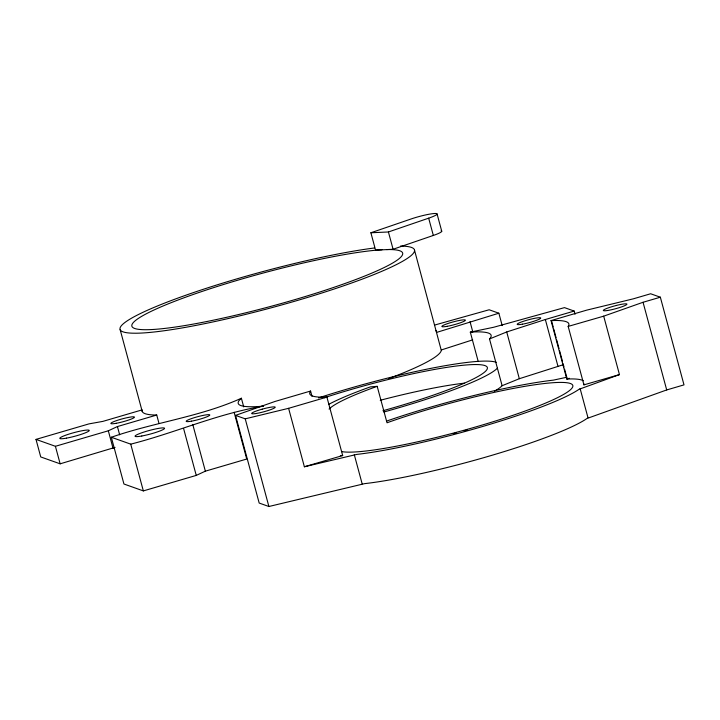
<?xml version="1.0" encoding="UTF-8"?>
<svg xmlns="http://www.w3.org/2000/svg" width="720" height="720" viewBox="0 0 720 720"><rect width="100%" height="100%" fill="white"/><g stroke="black" fill="none" stroke-linecap="round" stroke-linejoin="round"><path stroke-width="1.08" d="M400.509 246.06L403.29 246.141A152.478 18.585 -15.1 0 1 414.522 250.164L414.495 251.064A152.478 18.585 -15.1 0 1 299.349 299.889A152.478 18.585 -15.1 0 1 135.711 333.225L132.453 333.18A152.478 18.585 -15.1 0 1 119.961 328.743L120.159 327.69A152.478 18.585 -15.1 0 1 216.531 285.048A152.478 18.585 -15.1 0 1 374.481 247.977M388.971 378.504A152.478 18.585 -15.1 0 0 441.297 350.424L414.522 250.164M311.994 396.279L310.581 391.041L274.887 401.499L235.53 415.386L259.182 503.055L268.893 506.502L364.653 483.633A134.181 16.353 -15.1 0 0 489.636 455.976A134.181 16.353 -15.1 0 0 586.953 418.5L666.702 389.943L684 384.876L660.348 297.207L643.05 302.274L603.693 316.161L619.461 374.607L583.938 384.858L568.17 326.412L568.782 325.188A134.181 16.353 -15.1 0 0 555.507 320.472L551.034 320.589L566.811 379.035L571.275 378.918A134.181 16.353 -15.1 0 1 583.326 380.781M583.938 384.858L584.307 384.12M310.581 391.041L309.798 392.472A134.181 16.353 -15.1 0 0 323.073 397.188L326.907 397.107L342.675 455.553L304.371 466.767L288.603 408.321L245.232 418.833L235.53 415.386M619.461 374.607L579.069 389.277A134.181 16.353 -15.1 0 1 481.752 426.753A134.181 16.353 -15.1 0 1 356.769 454.41L304.371 466.767M115.074 447.381L60.147 463.824L40.734 456.939L36 439.398L55.413 446.292L108.324 430.794L117.423 426.555L156.735 415.035L158.958 423.288M111.321 437.256L130.734 444.15C175.473 432.792 217.8 413.523 263.601 406.125A133.407 16.254 -15.1 0 1 241.389 398.241C199.845 416.934 154.143 422.352 111.321 437.256L123.939 484.011L143.343 490.905L196.254 475.407L205.362 471.168L246.735 459.036L234.126 412.281M496.269 362.286A134.325 16.371 -15.1 0 0 478.188 361.359L470.304 332.136A134.325 16.371 -15.1 0 1 489.51 338.958L506.718 331.956L545.355 319.518L574.182 311.067L575.037 314.262M494.451 391.239A131.13 15.984 -15.1 0 0 502.119 385.713L519.327 378.711L563.301 364.707M341.505 451.539A121.986 14.868 -15.1 0 0 498.213 420.138A121.986 14.868 -15.1 0 0 559.593 382.419A121.986 14.868 -15.1 0 0 390.051 421.704L387.027 422.784L377.19 386.334L374.175 387.414A121.986 14.868 -15.1 0 0 329.076 409.068M370.881 232.767L411.129 218.961A17.793 2.169 -15.1 0 1 434.673 213.498A17.793 2.169 -15.1 0 1 428.67 218.169L388.413 231.975L370.881 232.767L375.543 250.056L381.978 249.759M386.532 249.57A140.283 17.1 -15.1 0 1 268.983 306.873A140.283 17.1 -15.1 0 1 146.376 313.74A140.283 17.1 -15.1 0 1 377.532 250.074L393.084 249.255L433.332 235.449A17.793 2.169 -15.1 0 0 441.108 230.85M436.581 332.424L498.861 313.218L502.2 325.593M441.315 349.965L472.671 339.867M36 439.398L88.911 423.9L102.87 421.38L142.173 409.86L142.038 410.562A152.478 18.585 -15.1 0 0 154.53 415.008L156.735 415.035M551.034 320.589L586.737 310.131L633.339 298.827L650.637 293.76L660.348 297.207M288.603 408.321L326.907 397.107M566.811 379.035L569.349 378.288M568.17 326.412L603.693 316.161M434.61 325.071L489.15 309.771L498.861 313.218M566.748 377.253L553.347 380.142A134.181 16.353 -15.1 0 0 386.487 421.119M470.304 332.136L493.569 327.285L564.471 307.62L574.182 311.067M377.19 386.334L370.395 386.883L367.065 388.071A134.181 16.353 -15.1 0 0 328.644 404.388M340.371 455.598L342.675 455.553M643.05 302.274L666.702 389.943M580.095 388.503L587.988 417.726M551.439 320.472L553.194 326.97M553.77 329.13L556.11 337.788M556.695 339.957L559.035 348.615M559.611 350.775L562.536 361.602M563.121 363.762L563.994 367.011M564.579 369.18L567.207 378.918M545.355 319.518L557.964 366.273M506.718 331.956L519.327 378.711M489.51 338.958L502.119 385.713M470.034 321.66L472.815 331.974M437.076 213.975L441.747 231.255M428.67 218.169L433.332 235.449M388.413 231.975L393.084 249.255M354.285 454.671L362.169 483.894M241.389 398.241L243.72 406.899M245.232 418.833L268.893 506.502M192.744 424.404L205.362 471.168M183.636 428.643L196.254 475.407M120.159 329.688L142.236 411.507M130.734 444.15L143.343 490.905M117.423 426.555L119.655 434.799M108.324 430.794L113.049 448.326M55.413 446.292L60.147 463.824M435.69 330.435A152.478 18.585 -15.1 0 1 436.599 331.983M453.321 433.719A121.986 14.868 -15.1 0 1 456.489 432.846M463.887 430.857A121.986 14.868 -15.1 0 1 467.064 430.029M497.394 368.181A131.13 15.984 -15.1 0 1 383.868 412.011M318.492 397.926A131.13 15.984 -15.1 0 1 478.188 361.359M380.25 400.284A118.935 14.49 -15.1 0 1 464.391 383.157M382.941 410.724A118.935 14.49 -15.1 0 0 487.314 368.721L487.404 367.758A118.935 14.49 -15.1 0 0 478.539 364.608L475.551 364.545A118.935 14.49 -15.1 0 0 324.459 397.683M262.233 409.149L259.821 409.851A12.195 1.485 -15.1 0 0 251.91 413.73A12.195 1.485 -15.1 0 0 264.654 411.561L267.057 410.859A12.195 1.485 -15.1 0 0 274.977 406.98A12.195 1.485 -15.1 0 0 262.233 409.149M616.392 305.442L613.926 306.099A12.195 1.485 -15.1 0 0 605.133 310.779A12.195 1.485 -15.1 0 0 625.113 305.478A12.195 1.485 -15.1 0 0 616.392 305.442M116.262 423.288A12.195 1.485 -15.1 0 0 134.46 417.249A12.195 1.485 -15.1 0 0 117.369 420.327A12.195 1.485 -15.1 0 0 116.262 423.288M66.483 438.147A15.246 1.854 -15.1 0 0 89.244 430.596A15.246 1.854 -15.1 0 0 67.869 434.457A15.246 1.854 -15.1 0 0 66.483 438.147M447.21 326.313A12.195 1.485 -15.1 0 0 465.417 320.274A12.195 1.485 -15.1 0 0 448.317 323.361A12.195 1.485 -15.1 0 0 447.21 326.313M522.531 324.171A12.195 1.485 -15.1 0 0 540.729 318.132A12.195 1.485 -15.1 0 0 523.638 321.219A12.195 1.485 -15.1 0 0 522.531 324.171M191.574 421.146A12.195 1.485 -15.1 0 0 209.781 415.107A12.195 1.485 -15.1 0 0 192.69 418.185A12.195 1.485 -15.1 0 0 191.574 421.146M141.804 436.005A15.246 1.854 -15.1 0 0 164.556 428.454A15.246 1.854 -15.1 0 0 143.19 432.306A15.246 1.854 -15.1 0 0 141.804 436.005"/></g></svg>
